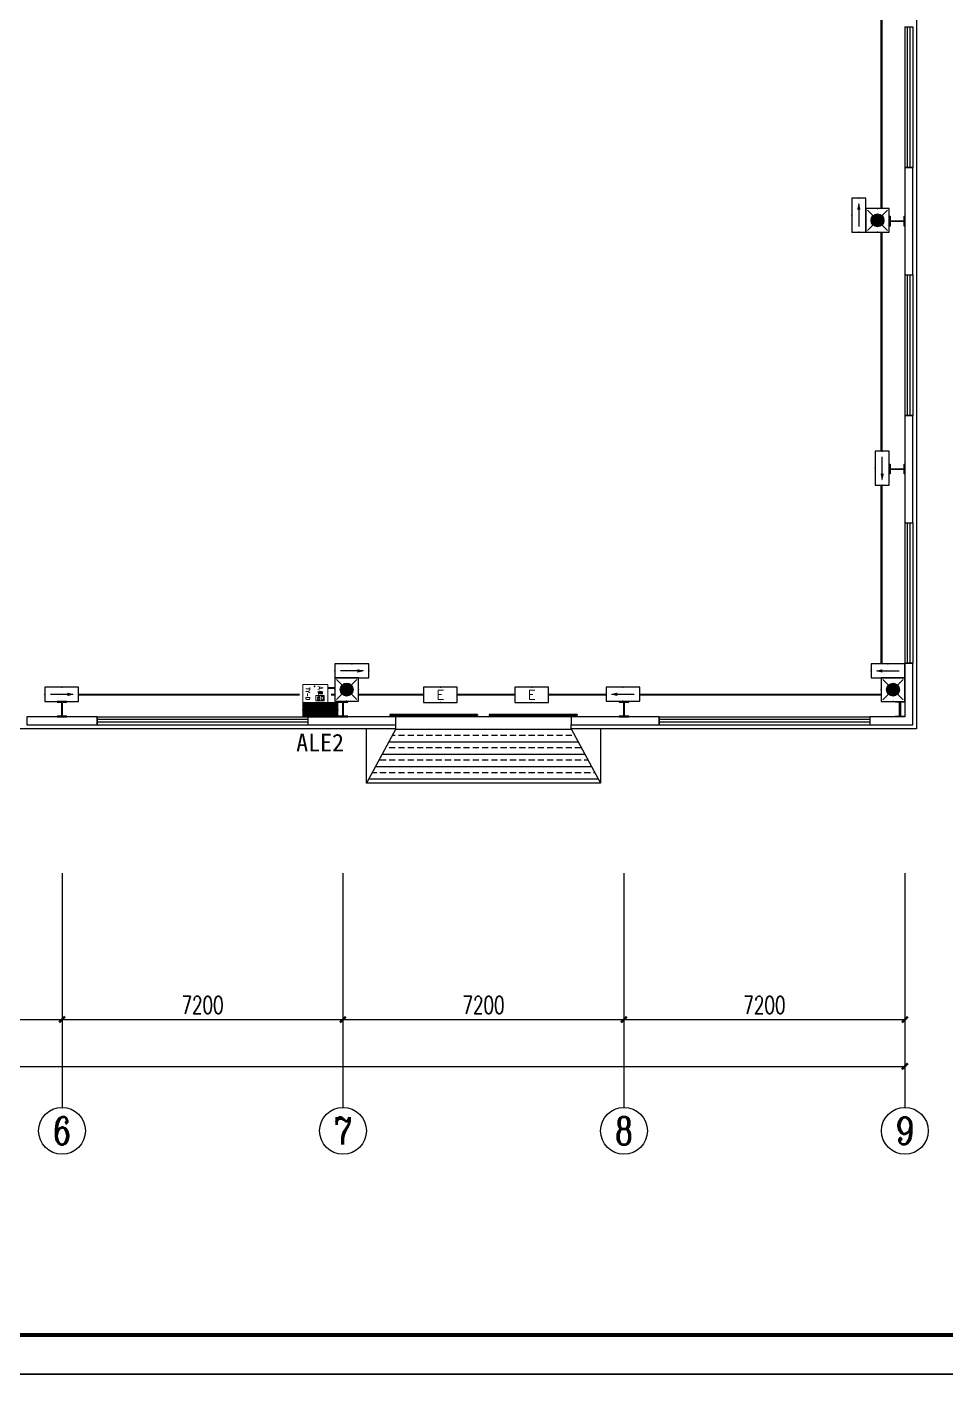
# Model space of a CAD drawing. Extents: x 12152 to 491505, y 111028 to 412681.
# Drawn here: x 190997 to 214552, y 171762 to 206269 of the extents above; entities that cross this region are included whole.
import ezdxf
from ezdxf.enums import TextEntityAlignment as Align

# ---------------------------------------------------------------- set-up
doc = ezdxf.new("R2010")
doc.units = 0
doc.header["$LTSCALE"] = 1000
doc.header["$MEASUREMENT"] = 0
doc.linetypes.add('DASH', pattern=[0.35, 0.25, -0.1])
for name, color, linetype in [('AXIS', 3, 'Continuous'), ('AXIS_TEXT', 7, 'Continuous'), ('COLUMN', 9, 'Continuous'), ('EQUIP-照明', 3, 'Continuous'), ('EQUIP-箱柜', 3, 'Continuous'), ('GROUND', 2, 'Continuous'), ('PUB_HATCH', 8, 'Continuous'), ('PUB_TITLE', 4, 'Continuous'), ('TEL_TEXT', 7, 'Continuous'), ('WALL', 11, 'Continuous'), ('WINDOW', 4, 'Continuous'), ('WIRE-应急', 4, 'DASH'), ('图框(锁住)', 7, 'Continuous')]:
    doc.layers.add(name, color=color, linetype=linetype)
doc.layers.add('yichutu', color=7, linetype='Continuous', true_color=0xffffff, plot=False)
doc.styles.add('_TCH_AXIS', font='COMPLEX', dxfattribs={"bigfont": 'GBCBIG'})
doc.styles.add('_TCH_DIM_T3', font='SIMPLEX', dxfattribs={"width": 0.705882, "bigfont": 'GBCBIG'})
doc.styles.add('_TCH_LABEL', font='COMPLEX', dxfattribs={"bigfont": 'GBCBIG'})
doc.styles.add('_TEL_DIM', font='SIMPLEX', dxfattribs={"width": 0.8, "height": 3.5, "bigfont": 'HZTXT'})
doc.styles.add('COMPLEX', font='COMPLEX')
doc.styles.get("Standard").update_dxf_attribs({"font": 'gbenor.shx', "bigfont": 'gbcbig.shx'})
doc.styles.add('黑体', font='simhei.ttf')
doc.dimstyles.new('_TCH_ARCH&&150', dxfattribs={"dimtxt": 446.25, "dimasz": 150, "dimexe": 375, "dimexo": 450, "dimgap": 150, "dimtad": 1, "dimdec": 0, "dimzin": 0, "dimdsep": 46, "dimtxsty": '_TCH_DIM_T3', "dimblk": 'ARCHTICK', "dimcen": 0.09, "dimclrt": 7, "dimazin": 2, "dimtfac": 1, "dimtdec": 0, "dimtix": 1, "dimtmove": 2, "dimatfit": 3, "dimfxl": 1, "dimtolj": 1, "dimtzin": 0, "dimarcsym": 0})

# ---------------------------------------------------------------- blocks, each defined once
blk = doc.blocks.new('EQWEWQEWQEQEQWEQWE')
at = {"layer": 'PUB_HATCH'}
h = blk.add_hatch(dxfattribs=at)
h.set_pattern_fill('ANSI33', color=256, scale=100, angle=135, style=0)
h.set_pattern_definition([(180, (-3000, 0), (-3e-14, -317.5), []), (180, (-3158.75, 158.75), (-3e-14, -317.5), [158.75, -79.375])])
h.paths.add_polyline_path([(-2192, 1500), (-2250, 1500), (-2250, 1400), (-3000, 0), (-1326, 0)])
h.paths.add_polyline_path([(-2, 1500), (-2192, 1500), (-1326, 0), (-668, 0, 0.188853)])
h.paths.add_polyline_path([(2, 1500), (-2, 1500, -0.188853), (-668, 0), (668, 0, -0.188853)])
h.paths.add_polyline_path([(2192, 1500), (2, 1500, 0.188853), (668, 0), (1326, 0)])
h.paths.add_polyline_path([(2250, 1400), (2250, 1500), (2192, 1500), (1326, 0), (3000, 0)])
at = {"layer": 'GROUND'}
for points in [[(3000, 1400), (3000, 0), (-3000, 0), (-3000, 1400)], [(-2250, 1400), (-3000, 0)], [(2250, 1400), (3000, 0)]]:
    blk.add_lwpolyline(points, dxfattribs=at)
at = {"layer": '图框(锁住)', "color": 0}
for points in [[(-2250, 1400), (-2250, 1500)], [(2250, 1400), (2250, 1500)]]:
    blk.add_lwpolyline(points, dxfattribs=at)
blk = doc.blocks.new('_ArchTick')
at = {"color": 0, "linetype": 'ByBlock', "const_width": 0.4}
blk.add_lwpolyline([(-0.5, -0.5), (0.5, 0.5)], dxfattribs=at)
blk = doc.blocks.new('*D75')
at = {"layer": 'AXIS', "color": 0, "lineweight": -2, "transparency": 16777216}
for p, q in [((184697, 184144), (184697, 180469)), ((191897, 184144), (191897, 180469)), ((184697, 180844), (191897, 180844))]:
    blk.add_line(p, q, dxfattribs=at)
at = {"layer": 'Defpoints', "color": 0, "transparency": 16777216}
for p in [(184697, 184594), (191897, 184594), (191897, 180844)]:
    blk.add_point(p, dxfattribs=at)
at = {"layer": 'AXIS', "color": 0, "lineweight": -2, "transparency": 16777216, "xscale": 150, "yscale": 150, "zscale": 150, "rotation": 180}
blk.add_blockref('_ArchTick', (184697, 180844), dxfattribs=at)
at = {"layer": 'AXIS', "color": 0, "lineweight": -2, "transparency": 16777216, "xscale": 150, "yscale": 150, "zscale": 150}
blk.add_blockref('_ArchTick', (191897, 180844), dxfattribs=at)
at = {"layer": 'AXIS', "color": 7, "transparency": 16777216, "insert": (188297, 181217), "char_height": 446.2, "attachment_point": 5, "style": '_TCH_DIM_T3'}
blk.add_mtext('\\A1;7200', dxfattribs=at)
blk = doc.blocks.new('*D76')
at = {"layer": 'AXIS', "color": 0, "lineweight": -2, "transparency": 16777216}
for p, q in [((191897, 184144), (191897, 180469)), ((199097, 184144), (199097, 180469)), ((191897, 180844), (199097, 180844))]:
    blk.add_line(p, q, dxfattribs=at)
at = {"layer": 'Defpoints', "color": 0, "transparency": 16777216}
for p in [(191897, 184594), (199097, 184594), (199097, 180844)]:
    blk.add_point(p, dxfattribs=at)
at = {"layer": 'AXIS', "color": 0, "lineweight": -2, "transparency": 16777216, "xscale": 150, "yscale": 150, "zscale": 150, "rotation": 180}
blk.add_blockref('_ArchTick', (191897, 180844), dxfattribs=at)
at = {"layer": 'AXIS', "color": 0, "lineweight": -2, "transparency": 16777216, "xscale": 150, "yscale": 150, "zscale": 150}
blk.add_blockref('_ArchTick', (199097, 180844), dxfattribs=at)
at = {"layer": 'AXIS', "color": 7, "transparency": 16777216, "insert": (195497, 181217), "char_height": 446.2, "attachment_point": 5, "style": '_TCH_DIM_T3'}
blk.add_mtext('\\A1;7200', dxfattribs=at)
blk = doc.blocks.new('*D77')
at = {"layer": 'AXIS', "color": 0, "lineweight": -2, "transparency": 16777216}
for p, q in [((199097, 184144), (199097, 180469)), ((206297, 184144), (206297, 180469)), ((199097, 180844), (206297, 180844))]:
    blk.add_line(p, q, dxfattribs=at)
at = {"layer": 'Defpoints', "color": 0, "transparency": 16777216}
for p in [(199097, 184594), (206297, 184594), (206297, 180844)]:
    blk.add_point(p, dxfattribs=at)
at = {"layer": 'AXIS', "color": 0, "lineweight": -2, "transparency": 16777216, "xscale": 150, "yscale": 150, "zscale": 150, "rotation": 180}
blk.add_blockref('_ArchTick', (199097, 180844), dxfattribs=at)
at = {"layer": 'AXIS', "color": 0, "lineweight": -2, "transparency": 16777216, "xscale": 150, "yscale": 150, "zscale": 150}
blk.add_blockref('_ArchTick', (206297, 180844), dxfattribs=at)
at = {"layer": 'AXIS', "color": 7, "transparency": 16777216, "insert": (202697, 181217), "char_height": 446.2, "attachment_point": 5, "style": '_TCH_DIM_T3'}
blk.add_mtext('\\A1;7200', dxfattribs=at)
blk = doc.blocks.new('*D78')
at = {"layer": 'AXIS', "color": 0, "lineweight": -2, "transparency": 16777216}
for p, q in [((206297, 184144), (206297, 180469)), ((213497, 184144), (213497, 180469)), ((206297, 180844), (213497, 180844))]:
    blk.add_line(p, q, dxfattribs=at)
at = {"layer": 'Defpoints', "color": 0, "transparency": 16777216}
for p in [(206297, 184594), (213497, 184594), (213497, 180844)]:
    blk.add_point(p, dxfattribs=at)
at = {"layer": 'AXIS', "color": 0, "lineweight": -2, "transparency": 16777216, "xscale": 150, "yscale": 150, "zscale": 150, "rotation": 180}
blk.add_blockref('_ArchTick', (206297, 180844), dxfattribs=at)
at = {"layer": 'AXIS', "color": 0, "lineweight": -2, "transparency": 16777216, "xscale": 150, "yscale": 150, "zscale": 150}
blk.add_blockref('_ArchTick', (213497, 180844), dxfattribs=at)
at = {"layer": 'AXIS', "color": 7, "transparency": 16777216, "insert": (209897, 181217), "char_height": 446.2, "attachment_point": 5, "style": '_TCH_DIM_T3'}
blk.add_mtext('\\A1;7200', dxfattribs=at)
blk = doc.blocks.new('*D79')
at = {"layer": 'AXIS', "color": 0, "lineweight": -2, "transparency": 16777216}
for p, q in [((155897, 184144), (155897, 179269)), ((213497, 184144), (213497, 179269)), ((155897, 179644), (213497, 179644))]:
    blk.add_line(p, q, dxfattribs=at)
at = {"layer": 'Defpoints', "color": 0, "transparency": 16777216}
for p in [(155897, 184594), (213497, 184594), (213497, 179644)]:
    blk.add_point(p, dxfattribs=at)
at = {"layer": 'AXIS', "color": 0, "lineweight": -2, "transparency": 16777216, "xscale": 150, "yscale": 150, "zscale": 150, "rotation": 180}
blk.add_blockref('_ArchTick', (155897, 179644), dxfattribs=at)
at = {"layer": 'AXIS', "color": 0, "lineweight": -2, "transparency": 16777216, "xscale": 150, "yscale": 150, "zscale": 150}
blk.add_blockref('_ArchTick', (213497, 179644), dxfattribs=at)
at = {"layer": 'AXIS', "color": 7, "transparency": 16777216, "insert": (184697, 180017), "char_height": 446.2, "attachment_point": 5, "style": '_TCH_DIM_T3'}
blk.add_mtext('\\A1;57600', dxfattribs=at)
blk = doc.blocks.new('$DorLib2D$00000127')
at = {"color": 0, "linetype": 'Continuous'}
for p, q in [((-0.0333, 0.7949, -93.75), (-0.5333, 0.7949, -93.75)), ((-0.5333, 0.7949, -93.75), (-0.5333, 0.6904, -93.75)), ((-0.0333, 0.7949, -93.75), (-0.0333, 0.6904, -93.75)), ((0.0333, 0.7949, -93.75), (0.0333, 0.6904, -93.75)), ((0.5333, 0.7949, -93.75), (0.0333, 0.7949, -93.75)), ((0.5333, 0.7949, -93.75), (0.5333, 0.6904, -93.75)), ((-0.0333, 0.6904, -93.75), (-0.5333, 0.6904, -93.75)), ((0.5333, 0.6904, -93.75), (0.0333, 0.6904, -93.75)), ((0.5, 0.5, -93.75), (-0.5, 0.5, -93.75))]:
    blk.add_line(p, q, dxfattribs=at)
blk = doc.blocks.new('$TCHSYS$WIN2D')
for p, q in [((-0.5, 0.5), (0.5, 0.5)), ((-0.5, 0.5), (-0.5, -0.5)), ((0.5, 0.5), (0.5, -0.5)), ((0.5, 0.1667), (-0.5, 0.1667)), ((0.5, -0.1667), (-0.5, -0.1667)), ((-0.5, -0.5), (0.5, -0.5))]:
    blk.add_line(p, q)
blk = doc.blocks.new('_AXISO')
blk.add_circle((0, 0), 0.5)
at = {"layer": 'AXIS_TEXT', "style": 'COMPLEX', "width": 1.041667}
blk.add_attdef('A', text='', height=0.56, dxfattribs=at).set_placement((-0.25, -0.28), (0.25, -0.28), align=Align.FIT)
blk = doc.blocks.new('$equip$00001686')
for p, q in [((0.72, 0.6), (-0.72, 0.6)), ((-0.72, 0.6), (-0.72, 0)), ((0.72, 0), (0.72, 0.6)), ((-0.72, 0), (0.72, 0))]:
    blk.add_line(p, q)
at = {"color": 7}
blk.add_line((-0.48, 0.3), (0.48, 0.3), dxfattribs=at)
for p in [(0, 0.6), (-0.72, 0.3), (0, 0), (0.72, 0.3)]:
    blk.add_point(p)
blk.add_solid([(-0.24, 0.228), (-0.528, 0.3), (-0.24, 0.372)])
at = {"layer": 'TEL_TEXT', "style": '_TEL_DIM', "flags": 1}
blk.add_attdef('A', text='', height=0.00002, dxfattribs=at).set_placement((0, 0), align=Align.MIDDLE_CENTER)
blk = doc.blocks.new('$equip$00001167')
for p, q in [((-0.429, 0.429), (0.429, -0.429)), ((-0.429, -0.429), (0.429, 0.429))]:
    blk.add_line(p, q)
blk.add_lwpolyline([(-0.5, 0.5), (-0.5, -0.5), (0.5, -0.5), (0.5, 0.5)], close=True)
blk.add_circle((0, 0), 0.275)
for p in [(-0.5, 0), (0, 0.5), (0.5, 0), (0, -0.5)]:
    blk.add_point(p)
for points in [[(-0.238, 0.137), (0.238, 0.137), (-0.275, 0), (0.275, 0)], [(-0.238, -0.137), (0.238, -0.137), (-0.275, 0), (0.275, 0)], [(-0.137, 0.238), (0.137, 0.238), (-0.238, 0.137), (0.238, 0.137)], [(0, 0.275), (0, 0.275), (-0.137, 0.238), (0.137, 0.238)], [(-0.137, -0.238), (0.137, -0.238), (-0.238, -0.137), (0.238, -0.137)], [(0, -0.275), (0, -0.275), (-0.137, -0.238), (0.137, -0.238)]]:
    blk.add_solid(points)
at = {"flags": 9}
blk.add_attdef('A', (0, 0), '', height=0.00002, dxfattribs=at)
blk = doc.blocks.new('$equip$00001776')
for p, q in [((0.72, 0.66), (-0.72, 0.66)), ((-0.72, 0.66), (-0.72, 0)), ((0.72, 0), (0.72, 0.66)), ((-0.72, 0), (0.72, 0))]:
    blk.add_line(p, q)
for p in [(0, 0.66), (-0.72, 0.33), (0, 0), (0.72, 0.33)]:
    blk.add_point(p)
at = {"color": 7, "style": '_TEL_DIM'}
blk.add_attdef('$TEXT$', text='', height=0.4, dxfattribs=at).set_placement((0, 0.33), align=Align.MIDDLE_CENTER)
at = {"color": 7, "style": '_TEL_DIM', "flags": 1}
blk.add_attdef('A', text='', height=0.00002, dxfattribs=at).set_placement((0, 0), align=Align.MIDDLE_CENTER)
blk = doc.blocks.new('*X50')
at = {"color": 0}
for p, q in [((-250, 33), (-83, 200)), ((-250, 68), (-118, 200)), ((-250, 104), (-154, 200)), ((-250, 139), (-189, 200)), ((-250, 174), (-224, 200)), ((-247, 0), (-47, 200)), ((-212, 0), (-12, 200)), ((-177, 0), (23, 200)), ((-141, 0), (59, 200)), ((-106, 0), (94, 200)), ((-71, 0), (129, 200)), ((-35, 0), (165, 200)), ((0, 0), (200, 200)), ((35, 0), (235, 200)), ((71, 0), (250, 179)), ((106, 0), (250, 144)), ((141, 0), (250, 109)), ((177, 0), (250, 73)), ((212, 0), (250, 38)), ((247, 0), (250, 3))]:
    blk.add_line(p, q, dxfattribs=at)
blk = doc.blocks.new('$equip$00001421')
for p, q in [((0.75, 0.6), (-0.75, 0.6)), ((-0.75, 0.6), (-0.75, 0)), ((0.75, 0), (0.75, 0.6)), ((-0.75, 0), (0.75, 0))]:
    blk.add_line(p, q)
at = {"const_width": 0.6}
blk.add_lwpolyline([(-0.75, 0.3), (0.75, 0.3)], dxfattribs=at)
for p in [(0, 0.6), (-0.75, 0.3), (0, 0), (0.75, 0.3)]:
    blk.add_point(p)
at = {"xscale": 0.00300000000061118, "yscale": 0.00300000000061118, "zscale": 0.00300000000061118}
blk.add_blockref('*X50', (0, 0), dxfattribs=at)
at = {"style": '_TCH_LABEL', "flags": 9}
blk.add_attdef('A', (0, 0), '', height=0.00002, dxfattribs=at)
blk = doc.blocks.new('$equip_U$00000291(PC201712210955)')
at = {"color": 0, "lineweight": 0}
for p, q in [((-0.285, 0.602), (-0.225, 0.802)), ((-0.263, 0.669), (-0.186, 0.669)), ((-0.225, 0.802), (-0.164, 0.602)), ((-0.099, 0.668), (-0.107, 0.662)), ((-0.104, 0.722), (-0.022, 0.736)), ((0.026, 0.621), (-0.103, 0.608)), ((-0.093, 0.673), (-0.099, 0.668)), ((-0.095, 0.767), (-0.026, 0.777)), ((-0.087, 0.68), (-0.093, 0.673)), ((-0.083, 0.688), (-0.087, 0.68)), ((-0.078, 0.696), (-0.083, 0.688)), ((-0.075, 0.707), (-0.078, 0.696)), ((-0.073, 0.717), (-0.075, 0.707)), ((-0.075, 0.647), (0.007, 0.659)), ((-0.073, 0.767), (-0.073, 0.728)), ((-0.073, 0.728), (-0.073, 0.717)), ((-0.047, 0.775), (-0.047, 0.68)), ((-0.039, 0.693), (-0.035, 0.687)), ((-0.035, 0.687), (-0.035, 0.616)), ((0.009, 0.668), (-0.016, 0.696)), ((-0.016, 0.696), (0.009, 0.673)), ((-0.015, 0.773), (-0.015, 0.707)), ((0.003, 0.799), (0.013, 0.788)), ((0.013, 0.788), (0.008, 0.789)), ((0.008, 0.789), (0.009, 0.668)), ((0.023, 0.625), (0.031, 0.618)), ((0.031, 0.618), (0.026, 0.621))]:
    blk.add_line(p, q, dxfattribs=at)
at = {"color": 5, "lineweight": 0}
for p, q in [((0.07, 0.519), (0.07, 0.843)), ((0.07, 0.843), (0.286, 0.843)), ((0.113, 0.735), (0.113, 0.808)), ((0.113, 0.808), (0.241, 0.808)), ((0.241, 0.735), (0.113, 0.735)), ((0.241, 0.808), (0.241, 0.735)), ((0.286, 0.843), (0.286, 0.519)), ((0.286, 0.519), (0.07, 0.519))]:
    blk.add_line(p, q, dxfattribs=at)
at = {"color": 254, "lineweight": 0}
for p, q in [((-0.28, 0.482), (-0.296, 0.482)), ((-0.296, 0.452), (-0.28, 0.452))]:
    blk.add_line(p, q, dxfattribs=at)
at = {"color": 7, "lineweight": 0}
for p, q in [((-0.238, 0.281), (-0.153, 0.281)), ((-0.196, 0.281), (-0.196, 0.121)), ((-0.129, 0.281), (-0.08, 0.204)), ((-0.08, 0.204), (-0.031, 0.281)), ((-0.08, 0.204), (-0.08, 0.121)), ((-0.007, 0.189), (0.103, 0.189)), ((0.152, 0.121), (0.152, 0.281)), ((0.152, 0.281), (0.194, 0.281)), ((0.194, 0.121), (0.152, 0.121)), ((0.152, 0.121), (0.152, 0.121)), ((0.194, 0.281), (0.213, 0.273)), ((0.213, 0.128), (0.194, 0.121)), ((0.213, 0.273), (0.225, 0.258)), ((0.225, 0.143), (0.213, 0.128)), ((0.225, 0.258), (0.231, 0.242)), ((0.231, 0.159), (0.225, 0.143)), ((0.231, 0.242), (0.237, 0.219)), ((0.237, 0.181), (0.231, 0.159)), ((0.237, 0.219), (0.237, 0.181))]:
    blk.add_line(p, q, dxfattribs=at)
at = {"lineweight": 0}
blk.add_lwpolyline([(-0.36, 0.99), (0.36, 0.99), (0.36, 0), (-0.36, 0)], close=True, dxfattribs=at)
at = {"color": 5, "lineweight": 0}
for centre, radius in [((0.105, 0.666), 0.00495), ((0.104, 0.633), 0.00198), ((0.104, 0.609), 0.00198), ((0.105, 0.666), 0.00045), ((0.141, 0.633), 0.0063), ((0.141, 0.588), 0.0063), ((0.141, 0.666), 0.00495), ((0.141, 0.666), 0.00045), ((0.177, 0.633), 0.0063), ((0.177, 0.588), 0.0063), ((0.177, 0.666), 0.00495), ((0.177, 0.666), 0.00045), ((0.213, 0.633), 0.0063), ((0.213, 0.588), 0.0063), ((0.213, 0.666), 0.00495), ((0.213, 0.666), 0.00045), ((0.249, 0.633), 0.0063), ((0.249, 0.588), 0.0063), ((0.249, 0.666), 0.00495), ((0.249, 0.666), 0.00045)]:
    blk.add_circle(centre, radius, dxfattribs=at)
at = {"color": 254, "lineweight": 0}
for start, end in [(119.1103, 240.8897), (299.1104, 60.8896)]:
    blk.add_arc((-0.288, 0.467), 0.0171, start, end, dxfattribs=at)
at = {"color": 7, "lineweight": 0, "style": '_TEL_DIM', "flags": 1}
for tag in ['A', 'REMARK']:
    blk.add_attdef(tag, text='', height=0.00002, dxfattribs=at).set_placement((0, 0), align=Align.MIDDLE_CENTER)
blk = doc.blocks.new('yct-1051-594-105100-59400-100-1002.0')
at = {"layer": 'yichutu', "color": 7, "true_color": 0xffffff}
blk.add_lwpolyline([(0, 0), (0, 59400), (105100, 59400), (105100, 0)], close=True, dxfattribs=at)

msp = doc.modelspace()

# ---------------------------------------------------------------- linework, layer by layer
at = {"layer": 'AXIS', "color": 0}
for p, q in [((191897.1, 184594.2), (191897.1, 178594.2)), ((199097.1, 184594.2), (199097.1, 178594.2)), ((206297.1, 184594.2), (206297.1, 178594.2)), ((213497.1, 184594.2), (213497.1, 178594.2))]:
    msp.add_line(p, q, dxfattribs=at)
at = {"layer": 'COLUMN', "color": 6}
for points in [[(213117.1, 201169.2), (213097.1, 201169.2), (213097.1, 201419.2), (213117.1, 201419.2), (213117.1, 201304.2), (213477.1, 201304.2), (213477.1, 201419.2), (213497.1, 201419.2), (213497.1, 201169.2), (213477.1, 201169.2), (213477.1, 201284.2), (213117.1, 201284.2)], [(213117.1, 194819.2), (213097.1, 194819.2), (213097.1, 195069.2), (213117.1, 195069.2), (213117.1, 194954.2), (213477.1, 194954.2), (213477.1, 195069.2), (213497.1, 195069.2), (213497.1, 194819.2), (213477.1, 194819.2), (213477.1, 194934.2), (213117.1, 194934.2)], [(192022.1, 188974.2), (192022.1, 188994.2), (191772.1, 188994.2), (191772.1, 188974.2), (191887.1, 188974.2), (191887.1, 188614.2), (191772.1, 188614.2), (191772.1, 188594.2), (192022.1, 188594.2), (192022.1, 188614.2), (191907.1, 188614.2), (191907.1, 188974.2)], [(199222.1, 188974.2), (199222.1, 188994.2), (198972.1, 188994.2), (198972.1, 188974.2), (199087.1, 188974.2), (199087.1, 188614.2), (198972.1, 188614.2), (198972.1, 188594.2), (199222.1, 188594.2), (199222.1, 188614.2), (199107.1, 188614.2), (199107.1, 188974.2)], [(206422.1, 188974.2), (206422.1, 188994.2), (206172.1, 188994.2), (206172.1, 188974.2), (206287.1, 188974.2), (206287.1, 188614.2), (206172.1, 188614.2), (206172.1, 188594.2), (206422.1, 188594.2), (206422.1, 188614.2), (206307.1, 188614.2), (206307.1, 188974.2)], [(213247.1, 188974.2), (213247.1, 188994.2), (213497.1, 188994.2), (213497.1, 188974.2), (213382.1, 188974.2), (213382.1, 188614.2), (213497.1, 188614.2), (213497.1, 188594.2), (213247.1, 188594.2), (213247.1, 188614.2), (213362.1, 188614.2), (213362.1, 188974.2)]]:
    msp.add_lwpolyline(points, close=True, dxfattribs=at)
at = {"layer": 'PUB_TITLE', "color": 0}
msp.add_lwpolyline([(131426.1, 171762.5), (236526.1, 171762.5), (236526.1, 231162.5), (131426.1, 231162.5)], close=True, dxfattribs=at)
at = {"layer": 'PUB_TITLE', "color": 0, "const_width": 100}
msp.add_lwpolyline([(133926.1, 172762.5), (235526.1, 172762.5), (235526.1, 230162.5), (133926.1, 230162.5)], close=True, dxfattribs=at)
at = {"layer": 'WALL', "color": 0}
for p, q in [((213697.1, 202669.2), (213497.1, 202669.2)), ((213497.1, 202669.2), (213497.1, 199919.2)), ((213697.1, 199919.2), (213697.1, 202669.2)), ((213497.1, 199919.2), (213697.1, 199919.2)), ((213697.1, 196319.2), (213497.1, 196319.2)), ((213497.1, 196319.2), (213497.1, 193569.2)), ((213697.1, 193569.2), (213697.1, 196319.2)), ((213497.1, 193569.2), (213697.1, 193569.2)), ((213697.1, 189969.2), (213497.1, 189969.2)), ((213497.1, 189969.2), (213497.1, 188594.2)), ((213697.1, 188394.2), (213697.1, 189969.2)), ((192797.1, 188594.2), (190997.1, 188594.2)), ((190997.1, 188594.2), (190997.1, 188394.2)), ((192797.1, 188394.2), (192797.1, 188594.2)), ((200447.1, 188594.2), (198197.1, 188594.2)), ((198197.1, 188594.2), (198197.1, 188394.2)), ((200447.1, 188394.2), (200447.1, 188594.2)), ((207197.1, 188594.2), (204947.1, 188594.2)), ((204947.1, 188594.2), (204947.1, 188394.2)), ((207197.1, 188394.2), (207197.1, 188594.2)), ((213497.1, 188594.2), (212597.1, 188594.2)), ((212597.1, 188594.2), (212597.1, 188394.2)), ((190997.1, 188394.2), (192797.1, 188394.2)), ((198197.1, 188394.2), (200447.1, 188394.2)), ((204947.1, 188394.2), (207197.1, 188394.2)), ((212597.1, 188394.2), (213697.1, 188394.2))]:
    msp.add_line(p, q, dxfattribs=at)
at = {"layer": 'WIRE-应急', "linetype": 'DASH', "const_width": 52.5}
for points in [[(212897.4, 201615.1), (212897.4, 207308.6)], [(212897.4, 195399.4), (212897.4, 201015.1)], [(212897.4, 194535.4), (212897.4, 189953.6)], [(192321.6, 189167.3), (197985.2, 189167.3)], [(198890.3, 189334.5), (198706.7, 189334.5)], [(198793.5, 189167.3), (198888.8, 189167.3)], [(199487.9, 189167.3), (201162.7, 189167.3)], [(202026.7, 189167.3), (203502.6, 189167.3)], [(204366.6, 189167.3), (205840.5, 189167.3)], [(206704.5, 189167.3), (212893.1, 189167.3)]]:
    msp.add_lwpolyline(points, dxfattribs=at)
at = {"layer": '图框(锁住)', "color": 0}
for points in [[(204947.1, 214294.2), (213797.1, 214294.2), (213797.1, 188294.2), (204947.1, 188294.2)], [(200447.1, 188294.2), (168947.1, 188294.2)]]:
    msp.add_lwpolyline(points, dxfattribs=at)

# ---------------------------------------------------------------- block references
at = {"layer": 'AXIS', "color": 0}
ref = msp.add_blockref('_AXISO', (191897.1, 177994.2), dxfattribs=dict(at, xscale=1200, yscale=1200, zscale=1200))
ref.add_attrib('A', '6', dxfattribs={"layer": 'AXIS_TEXT', "color": 0, "height": 698.9, "style": '_TCH_AXIS'}).set_placement((191664.1, 177644.7), (192130.1, 177644.7), align=Align.FIT)
ref = msp.add_blockref('_AXISO', (199097.1, 177994.2), dxfattribs=dict(at, xscale=1200, yscale=1200, zscale=1200))
ref.add_attrib('A', '7', dxfattribs={"layer": 'AXIS_TEXT', "color": 0, "height": 698.9, "style": '_TCH_AXIS'}).set_placement((198864.1, 177644.7), (199330.1, 177644.7), align=Align.FIT)
ref = msp.add_blockref('_AXISO', (206297.1, 177994.2), dxfattribs=dict(at, xscale=1200, yscale=1200, zscale=1200))
ref.add_attrib('A', '8', dxfattribs={"layer": 'AXIS_TEXT', "color": 0, "height": 698.9, "style": '_TCH_AXIS'}).set_placement((206064.1, 177644.7), (206530.1, 177644.7), align=Align.FIT)
ref = msp.add_blockref('_AXISO', (213497.1, 177994.2), dxfattribs=dict(at, xscale=1200, yscale=1200, zscale=1200))
ref.add_attrib('A', '9', dxfattribs={"layer": 'AXIS_TEXT', "color": 0, "height": 698.9, "style": '_TCH_AXIS'}).set_placement((213264.1, 177644.7), (213730.1, 177644.7), align=Align.FIT)
at = {"layer": 'EQUIP-照明'}
ref = msp.add_blockref('$equip$00001686', (212136, 201448), dxfattribs=dict(at, xscale=600, yscale=600, zscale=600, rotation=270))
ref.add_attrib('A', '单向疏散指示灯', dxfattribs={"layer": 'TEL_TEXT', "height": 0.012, "style": '_TEL_DIM'}).set_placement((212136, 201448), align=Align.MIDDLE_CENTER)
ref = msp.add_blockref('$equip$00001167', (212795.9, 201315.1), dxfattribs=dict(at, xscale=600, yscale=600, zscale=600, rotation=270))
ref.add_attrib('A', '自带电源事故照明灯', (212795.9, 201315.1), dxfattribs={"layer": '0', "height": 0.012, "flags": 8})
ref = msp.add_blockref('$equip$00001686', (213095.4, 194967.4), dxfattribs=dict(at, xscale=600, yscale=600, zscale=600, rotation=90))
ref.add_attrib('A', '单向疏散指示灯', dxfattribs={"layer": 'TEL_TEXT', "height": 0.012, "style": '_TEL_DIM'}).set_placement((213095.4, 194967.4), align=Align.MIDDLE_CENTER)
ref = msp.add_blockref('$equip$00001686', (199323.5, 189953.7), dxfattribs=dict(at, xscale=600, yscale=600, zscale=600, rotation=180))
ref.add_attrib('A', '单向疏散指示灯', dxfattribs={"layer": 'TEL_TEXT', "height": 0.012, "style": '_TEL_DIM'}).set_placement((199323.5, 189953.7), align=Align.MIDDLE_CENTER)
ref = msp.add_blockref('$equip$00001686', (213062.6, 189593.6), dxfattribs=dict(at, xscale=600, yscale=600, zscale=600))
ref.add_attrib('A', '单向疏散指示灯', dxfattribs={"layer": 'TEL_TEXT', "height": 0.012, "style": '_TEL_DIM'}).set_placement((213062.6, 189593.6), align=Align.MIDDLE_CENTER)
ref = msp.add_blockref('$equip$00001167', (199190.3, 189295.6), dxfattribs=dict(at, xscale=600, yscale=600, zscale=600, rotation=270))
ref.add_attrib('A', '自带电源事故照明灯', (199190.3, 189295.6), dxfattribs={"layer": '0', "height": 0.012, "flags": 8})
ref = msp.add_blockref('$equip$00001167', (213193.1, 189293.3), dxfattribs=dict(at, xscale=600, yscale=600, zscale=600, rotation=270))
ref.add_attrib('A', '自带电源事故照明灯', (213193.1, 189293.3), dxfattribs={"layer": '0', "height": 0.012, "flags": 8})
ref = msp.add_blockref('$equip$00001686', (191889.6, 189353.3), dxfattribs=dict(at, xscale=600, yscale=600, zscale=600, rotation=180))
ref.add_attrib('A', '单向疏散指示灯', dxfattribs={"layer": 'TEL_TEXT', "height": 0.012, "style": '_TEL_DIM'}).set_placement((191889.6, 189353.3), align=Align.MIDDLE_CENTER)
ref = msp.add_blockref('$equip$00001776', (201594.7, 188965.6), dxfattribs=dict(at, xscale=600, yscale=600, zscale=600))
ref.add_attrib('A', '安全出口标志灯', dxfattribs={"layer": '0', "color": 7, "height": 0.012, "style": '_TEL_DIM'}).set_placement((201594.7, 188965.6), align=Align.MIDDLE_CENTER)
ref.add_attrib('$TEXT$', 'E', dxfattribs={"layer": '0', "color": 7, "height": 240, "style": '_TEL_DIM'}).set_placement((201594.7, 189163.6), align=Align.MIDDLE_CENTER)
ref = msp.add_blockref('$equip$00001776', (203934.6, 188965.6), dxfattribs=dict(at, xscale=600, yscale=600, zscale=600))
ref.add_attrib('A', '安全出口标志灯', dxfattribs={"layer": '0', "color": 7, "height": 0.012, "style": '_TEL_DIM'}).set_placement((203934.6, 188965.6), align=Align.MIDDLE_CENTER)
ref.add_attrib('$TEXT$', 'E', dxfattribs={"layer": '0', "color": 7, "height": 240, "style": '_TEL_DIM'}).set_placement((203934.6, 189163.6), align=Align.MIDDLE_CENTER)
ref = msp.add_blockref('$equip$00001686', (206272.5, 188995.1), dxfattribs=dict(at, xscale=600, yscale=600, zscale=600))
ref.add_attrib('A', '单向疏散指示灯', dxfattribs={"layer": 'TEL_TEXT', "height": 0.012, "style": '_TEL_DIM'}).set_placement((206272.5, 188995.1), align=Align.MIDDLE_CENTER)
at = {"layer": 'EQUIP-箱柜', "xscale": 648, "yscale": 648, "zscale": 648, "rotation": 270}
msp.add_blockref('$equip_U$00000291(PC201712210955)', (198065.2, 189190.8), dxfattribs=at)
at = {"layer": 'EQUIP-箱柜'}
ref = msp.add_blockref('$equip$00001421', (198517.3, 188598), dxfattribs=dict(at, xscale=600, yscale=600, zscale=600))
ref.add_attrib('A', '照明配电箱', (198517.3, 188598), dxfattribs={"layer": '0', "height": 0.012, "style": '_TCH_LABEL', "flags": 8})
at = {"layer": 'WINDOW', "color": 0, "xscale": -3600, "yscale": 200, "zscale": -3600, "rotation": 90}
for p in [(213597.1, 204469.2), (213597.1, 198119.2), (213597.1, 191769.2)]:
    msp.add_blockref('$TCHSYS$WIN2D', p, dxfattribs=at)
at = {"layer": 'WINDOW', "color": 0, "yscale": 200}
for name, p, xscale, zscale in [('$TCHSYS$WIN2D', (195497.1, 188494.2), 5400, 5400), ('$DorLib2D$00000127', (202697.1, 188494.2), 4500, 4500), ('$TCHSYS$WIN2D', (209897.1, 188494.2), 5400, 5400)]:
    msp.add_blockref(name, p, dxfattribs=dict(at, xscale=xscale, zscale=zscale))
at = {"layer": 'yichutu'}
msp.add_blockref('yct-1051-594-105100-59400-100-1002.0', (131426.1, 171762.5), dxfattribs=at)
at = {"layer": '图框(锁住)', "color": 0}
msp.add_blockref('EQWEWQEWQEQEQWEQWE', (202697.1, 186894.2), dxfattribs=at)

# ---------------------------------------------------------------- texts
at = {"layer": 'TEL_TEXT', "style": '黑体'}
msp.add_text('ALE2', height=450, dxfattribs=at).set_placement((197898.4, 187712, 0))

# ---------------------------------------------------------------- dimensions: what is measured, and where the dimension line sits
at = {"layer": 'AXIS', "color": 0}
for p1, p2, distance, picture, middle in [((155897.1, 184594.2), (213497.1, 184594.2), -4950, '*D79', (184697.1, 180017.3)), ((184697.1, 184594.2), (191897.1, 184594.2), -3750, '*D75', (188297.1, 181217.3)), ((191897.1, 184594.2), (199097.1, 184594.2), -3750, '*D76', (195497.1, 181217.3)), ((199097.1, 184594.2), (206297.1, 184594.2), -3750, '*D77', (202697.1, 181217.3)), ((206297.1, 184594.2), (213497.1, 184594.2), -3750, '*D78', (209897.1, 181217.3))]:
    dim = msp.add_aligned_dim(p1=p1, p2=p2, distance=distance, dimstyle='_TCH_ARCH&&150', dxfattribs=at)
    dim.commit()
    dim.dimension.update_dxf_attribs({"geometry": picture, "text_midpoint": middle})

doc.saveas('drawing.dxf')
